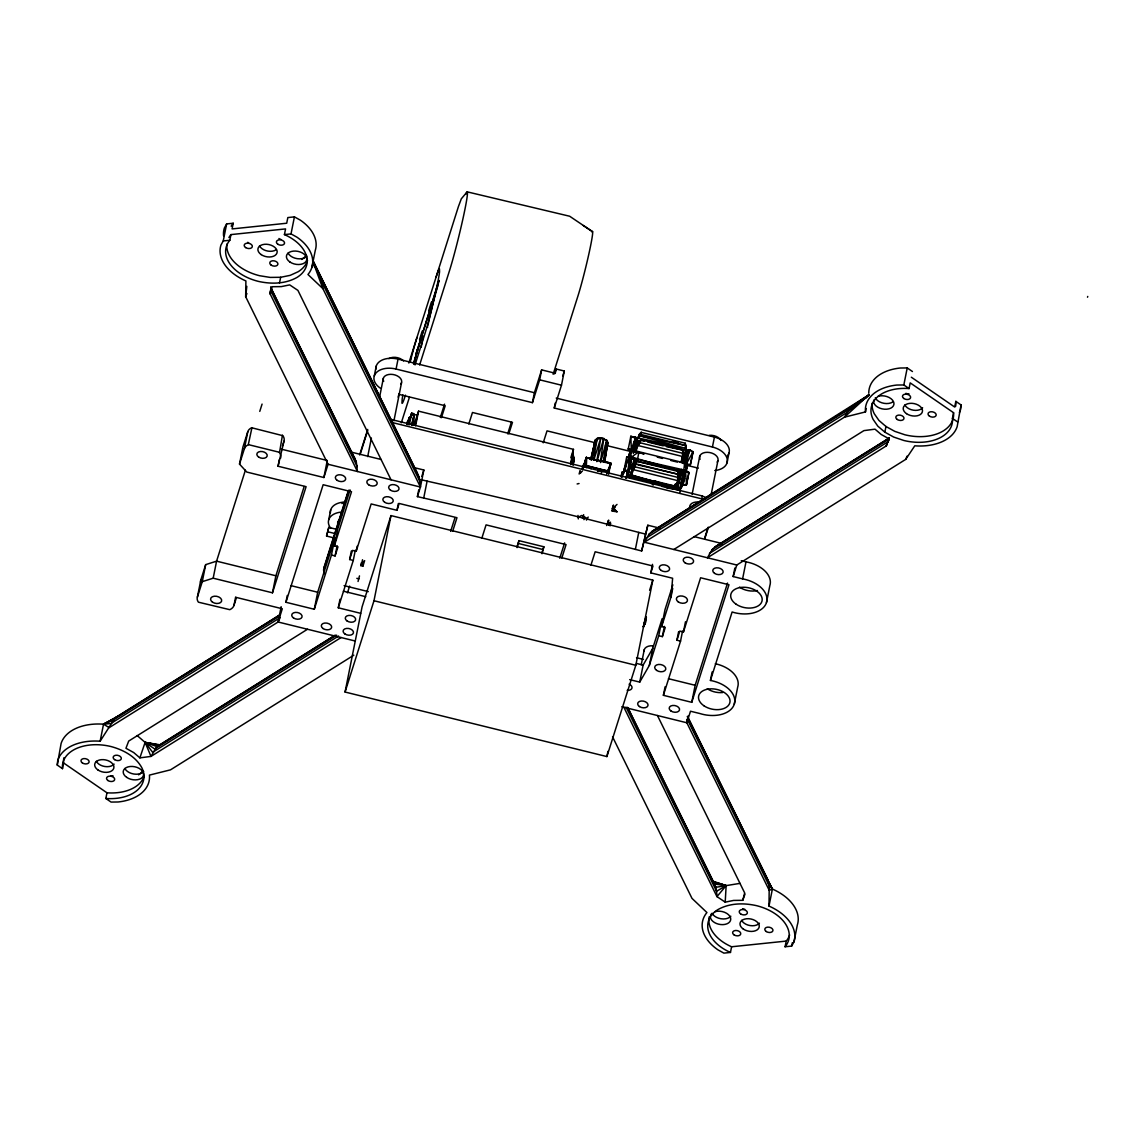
<?xml version="1.0" encoding="UTF-8"?>
<svg xmlns="http://www.w3.org/2000/svg" width="1145" height="1145" viewBox="0 0 1145 1145"><rect width="100%" height="100%" fill="white"/><g stroke="black" fill="none" stroke-linecap="round" stroke-linejoin="round"><path stroke-width="1.5" d="M612.546 736.793L691.995 898.381L706.923 912.536A46.888 29.827 11.3 0 0 717.944 949.849L723.883 953.127L730.467 952.44A41.263 26.249 11.3 0 1 717.829 909.645C729.522 903.004 743.606 902.775 756.444 905.638A41.263 26.249 11.3 0 1 785.084 946.758L791.653 946.085L793.957 941.949A46.888 29.827 11.3 0 0 768.996 906.081L769.225 885.829L767.264 878.558L687.93 717.199M323.92 573.845L324.035 567.333L348.309 490.718M612.317 508.523L612.231 511.099L617.012 511.801L613.248 507.893L613.419 505.031L612.317 508.523L617.012 511.801M628.276 457.456L630.466 451.702L634.13 450.5L638.896 451.717L637.25 461.378L631.181 465.514L629.464 468.52M681.933 461.965L685.612 450.099L685.254 443.229L641.186 432.366L638.252 437.233L633.815 451.073M413.688 425.425L414.189 414.905L417.453 414.633L415.807 422.834M632.956 451.645L635.704 437.318L630.594 437.161L630.852 436.345L635.704 437.318L633.843 444.002L635.389 439.007L638.223 437.991L639.525 434.127L686.084 445.605L685.297 448.454L686.671 450.758L682.95 462.566M744.98 894.116L742.761 900.313L733.601 900.428L725.214 902.145L726.145 885.615L713.535 881.392M679.643 482.603L678.312 469.708L677.511 471.296L679.93 478.41L677.482 489.774M608.424 523.322L608.653 520.102L606.621 525.541M573.13 465.199L574.26 458.129L573.373 455.81L571.269 464.226M684.595 478.138L682.964 484.807L679.658 489.903L677.897 489.731L677.854 486.768L654.496 481L654.038 483.033L654.11 482.202L642.545 479.197M629.664 679.629L639.74 682.105L649.344 665.402L658.733 635.733L662.368 636.62L665.259 627.489L661.624 626.601L671.027 596.931L672.63 578.254L650.804 572.872L652.507 564.356M644.034 453.878L638.996 452.633L638.896 451.717L630.466 451.702L629.306 457.499L631.367 456.769L637.493 458.759L637.25 461.378L631.181 465.514L628.433 470.881L633.815 463.839M681.218 474.717L681.676 469.679L679.729 479.454M353.819 655.198L170.505 769.841L149.422 775.108A46.888 29.827 11.3 0 1 118.078 801.987L111.065 802.072L105.841 798.48A41.263 26.249 11.3 0 0 141.794 767.665C135.468 756.272 123.288 749.875 111.122 746.569A41.263 26.249 11.3 0 0 62.474 768.653L57.25 765.06L57.722 760.466A46.888 29.827 11.3 0 1 100.13 741.216L115.13 717.815L279.795 614.851M911.32 377.206L954.687 407.033L955.832 401.351L961.056 404.944L957.177 426.555A46.888 29.827 11.3 0 1 914.769 445.82L905.724 459.374L736.793 565.015L733.144 576.55L742.604 578.883A27.323 17.375 11.3 0 1 766.449 602.599A27.323 17.375 11.3 0 1 732.113 611.988L710.43 680.459A27.323 17.375 11.3 0 1 734.274 704.175A27.323 17.375 11.3 0 1 699.953 713.55L690.492 711.231L686.843 722.767L769.24 890.352L772.388 889.05A46.888 29.827 11.3 0 1 797.349 924.917L793.957 941.949M961.056 404.944L960.583 409.538A46.888 29.827 11.3 0 1 959.395 412.443M626.787 462.766L626.701 457.113L629.621 456.64L631.553 458.086L627.632 477.007L654.11 482.202L653.151 484.936L654.282 481.358L631.324 475.003L629.678 477.766L631.324 475.003L654.31 482.202L654.282 481.358L634.359 476.449M270.979 287.152L270.234 294.122L357.455 471.511L356.31 462.022L354.606 457.971L270.621 287.123M246.819 286.336L245.66 296.684L328.057 464.269L323.863 477.522L278.049 466.23L279.409 459.417M645.923 617.083L643.275 626.744L645.322 623.223L645.823 618.801M628.118 475.39L631.439 459.317L630.194 459.002L631.553 458.086L625.9 478.352L626.873 475.089L631.038 475.619L632.054 477.608L676.122 488.471L677.854 486.768L676.122 488.471L654.339 481.945L653.48 484.521M631.038 475.619L627.632 477.007L626.873 475.089L628.791 472.613L627.846 471.354L629.621 456.64L624.054 469.908L628.791 472.613L631.553 458.086M644.377 623.495L644.005 626.63L644.621 623.553M583.936 519.658L584.379 516.381M628.906 461.907L629.621 456.64M666.304 487.899L677.897 489.731L677.725 486.725L678.069 488.886L679.658 489.903L680.846 485.523L682.964 484.807L683.408 481.601M684.839 465.013L686.256 464.083L688.145 450.228L689.576 449.77L693.111 451.688L690.449 464.484L685.769 466.358M686.17 471.511L684.839 462.108L687.329 465.714L686.17 471.511L683.765 469.922L630.537 457.843L638.896 451.717L679.987 461.85L684.839 462.108L683.765 469.922L684.91 471.253M572.171 464.24L573.373 455.81M600.538 460.862L603.787 438.449L597.275 438.42L595.343 439.88L590.934 458.687M603.429 461.22L606.721 440.324L600.739 437.819L597.275 438.42L591.378 459.918M604.574 462.151L607.866 442.414L606.721 440.324L600.853 437.834L595.343 439.88L591.092 459.875M604.56 462.394L607.866 442.414L603.73 461.306M596.717 461.492L600.853 437.834L593.826 459.989M682.964 484.807L685.426 470.552L688.961 472.456L686.299 485.265L682.964 484.807L686.556 484.435L685.426 470.552L683.307 472.098L684.724 471.998L683.479 471.697L680.187 487.412L677.897 489.731M643.275 626.744L645.322 623.223L646.395 617.126M593.368 460.061L597.275 438.42M591.994 457.8L594.813 442.356L590.892 458.93M604.231 461.464L607.337 444.89M583.564 465.929L586.698 457.8L610.7 463.038L606.764 473.987M654.124 483.047L654.339 481.945L670.941 486.024M679.944 492.407L683.479 471.697M684.953 463.639L688.145 450.228L685.211 463.367L687.272 451.803L685.297 448.454M427.529 327.47L427.686 326.726M57.25 765.06L61.114 743.449A46.888 29.827 11.3 0 1 103.537 724.184L114.013 719.203M62.474 768.653L63.605 762.971A41.263 26.249 11.3 0 1 63.877 757.79M100.13 741.216L103.537 724.184L117.549 716.512L280.181 614.808M105.841 798.48L106.972 792.798A41.263 26.249 11.3 0 0 144.313 775.866M246.905 293.535L245.66 296.684L245.903 280.954A46.888 29.827 11.3 0 1 220.942 245.087L223.246 240.951L226.638 223.919L233.222 223.246L232.091 228.914L286.708 223.232L287.839 217.564L294.422 216.877L300.362 220.155A46.888 29.827 11.3 0 1 315.261 250.469L311.855 267.501M229.816 240.264L230.961 234.596L285.563 228.914L284.432 234.596A41.263 26.249 11.3 0 1 297.07 277.391C285.377 284.032 271.293 284.246 258.455 281.398A41.263 26.249 11.3 0 1 229.816 240.264L223.246 240.951M117.549 716.512L103.537 724.184L109.176 727.647L278.106 622.007L282.3 608.768L236.471 597.475L233.952 605.462A13.125 8.344 11.3 0 1 229.773 609.67L198.414 602.184A12.194 7.757 11.3 0 1 197.398 597.06L200.804 580.043L205.685 564.628L216.577 561.164L275.888 575.778L304.169 486.496M197.398 597.06L202.279 581.66L205.685 564.628M202.279 581.66L213.185 578.196L216.577 561.164L245.402 470.194M213.185 578.196L272.481 592.809L306.101 486.668L246.79 472.055L239.505 464.111L242.912 447.08L247.792 431.679A12.194 7.757 11.3 0 1 251.671 427.758L282.887 435.701A13.125 8.344 11.3 0 1 283.974 441.211L278.049 466.23M239.505 464.111L244.386 448.697L247.792 431.679M279.509 282.958L280.654 277.29L290.2 275.344L298.201 271.709A41.263 26.249 11.3 0 0 307.533 260.473M244.386 448.697A12.194 7.757 11.3 0 1 248.265 444.79L251.957 427.643M659.792 528.174L647.827 525.226L641.658 550.988L601.082 540.512A3461.85 2202.007 11.3 0 0 458.258 505.933L417.395 496.629L420.43 487.04L322.904 288.654L307.962 274.499A46.888 29.827 11.3 0 0 296.956 237.187L291.016 233.909L294.422 216.877M233.952 605.462L235.655 596.946M280.568 458.229A13.125 8.344 11.3 0 0 279.48 452.719L282.457 435.157M272.481 592.809L275.888 575.778M355.079 640.985L278.106 622.007L281.155 606.693M314.288 609.269L317.68 592.237L334.855 538.021L331.449 555.053L314.288 609.269L285.921 602.27L287.28 595.457M323.863 477.522L327.27 460.49L281.441 449.198M328.729 519.773L330.705 509.84M334.154 537.935L326.554 536.06L328.787 527.387L337.074 529.434M326.554 536.06L328.787 527.387M323.749 573.702L324.035 567.333M331.449 555.053L335.084 555.955L337.975 546.823L334.34 545.922L337.746 528.904L350.084 489.931M335.084 555.955L337.131 545.736M374.272 375.975L376.247 366.042M367.702 456.597L371.409 438.02M379.553 397.286L383.36 378.208M360.646 613.319L338.276 607.795L339.979 599.279M355.308 550.215L353.275 560.435L349.64 559.533L351.343 551.031M349.64 559.533L352.531 550.401L356.167 551.303L357.183 546.194M380.226 388.098A18.749 11.922 11.3 0 1 375.818 373.17A18.749 11.922 11.3 0 1 396.07 369.048L398.045 359.115L534.414 392.721L541.642 369.892L555.282 373.256L556.126 369.005L564.313 371.023L561.479 385.207L554.252 408.035L712.433 447.022A18.749 11.922 11.3 0 1 727.318 459.818A18.749 11.922 11.3 0 1 714.781 470.566M360.847 565.63L361.863 562.925L364.654 560.649L362.908 566.145L360.847 565.63L361.434 562.667M358.056 581.503L359.487 575.878M393.923 420.845L401.537 382.702M345.06 692.038L362.078 606.893L390.989 515.593L652.822 580.129L635.804 665.274L606.893 756.573L345.06 692.038L373.986 600.739L390.989 515.593M407.105 424.265L409.266 417.453L411.556 416.021M407.949 424.008L409.266 417.453L407.105 423.908M409.38 424.809L411.713 413.159L414.204 413.774L411.871 425.425M356.167 551.303L371.166 503.943L396.986 510.312L398.345 503.499M415.621 425.783L418.555 411.155L573.473 449.341L570.553 463.968M417.395 496.629L418.755 489.817M328.057 464.269L420.43 487.04L423.836 470.008L413.574 467.475M423.693 498.175L427.099 481.143L420.802 479.598M396.07 369.048L532.425 402.654L534.414 392.721M532.425 402.654L539.667 379.825L541.642 369.892M517.082 547.611L518.957 540.64L543.861 546.78L541.986 553.736M554.252 408.035L555.239 403.069M570.825 464.598L573.158 452.948L572.028 456.197M572.944 464.684L574.26 458.129M621.248 477.064L622.293 471.869L623.123 472.069L622.078 477.265M624.054 469.908L626.701 457.113M634.502 437.819L630.852 436.345L628.204 449.141L630.666 450.944L631.396 452.991M676.394 487.255L679.028 477.823L677.854 474.187L635.947 463.854L632.97 466.459L630.322 475.891M681.719 461.521L683.851 453.692L682.678 450.057L640.756 439.737L637.779 442.342L635.146 451.774M635.361 549.443L638.753 532.411L604.474 523.494A3461.85 2202.007 11.3 0 0 461.664 488.901L427.099 481.143M641.658 550.988L647.827 525.226M606.893 756.573L607.938 751.363M641.229 664.873L644.263 649.659M639.74 682.105L643.132 665.073L652.736 648.371L662.139 618.701L658.733 635.733M649.344 665.402L652.736 648.371M686.299 485.265L688.961 472.456L685.426 470.552L680.846 485.523M692.839 452.504L690.449 464.484L686.256 464.083L689.576 449.77L692.839 452.504L693.111 451.688L686.256 464.083M661.624 626.601L665.03 609.569L672.859 584.837M662.368 636.62L664.415 626.401M671.027 596.931L672.73 588.415M692.11 494.354L699.738 456.197M391.547 422.376L701.77 498.848L702.329 496L389.486 419.07M712.433 447.022L714.423 437.089L556.241 398.102M682.592 630.895L680.559 641.1L676.91 640.212L679.815 631.081L683.45 631.983L700.611 577.767L728.979 584.751L691.752 702.314L663.384 695.316L665.088 686.8M676.91 640.212L678.613 631.697M683.45 631.983L685.483 621.764M710.988 495.37L717.915 460.676M727.003 462.923L728.993 452.991M621.835 706.737L686.843 722.767L688.202 715.954M691.752 702.314L695.158 685.283L727.519 583.063M710.43 680.459L712.133 671.943M733.144 576.55L734.847 568.049M742.604 578.883L745.996 561.851L741.273 560.692M734.274 704.175L737.681 687.157A27.323 17.375 11.3 0 0 715.31 663.728M766.449 602.599L769.855 585.582A27.323 17.375 11.3 0 0 745.996 561.851M730.467 952.44L731.598 946.772A41.263 26.249 11.3 0 1 709.199 916.859M736.793 565.015L644.42 542.243L844.395 417.195L865.477 411.914L866.164 408.507M768.996 906.081L772.388 889.05L765.39 876.197L772.388 889.05L769.225 885.829L687.444 719.461M884.842 432.166L877.814 426.14L873.105 419.371A41.263 26.249 11.3 0 1 909.058 388.556L910.189 382.874L953.556 412.701L952.425 418.383A41.263 26.249 11.3 0 1 903.777 440.467L893.687 437.061L884.842 432.166L885.972 426.498L878.959 420.458L874.236 413.688A41.263 26.249 11.3 0 1 872.161 403.183M785.084 946.758L786.214 941.09A41.263 26.249 11.3 0 0 789.635 934.921M791.653 946.085L792.34 942.678M909.058 388.556L903.834 384.963L907.226 367.931L900.228 368.017A46.888 29.827 11.3 0 0 868.783 393.308M626.873 475.089L627.532 471.869M682.177 484.163L681.461 487.641L680.187 487.412M362.536 559.748L361.863 562.925L362.908 566.145M591.879 459.446L586.312 457.327L584.05 467.074M688.803 453.091L689.576 449.77L687.272 451.803L683.522 463.625M686.528 469.192L687.329 465.714L685.211 464.484M685.783 446.579L685.612 450.099L686.671 450.758L682.692 462.437M410.883 416.522L411.713 413.159L408.049 424.709M410.11 362.292L410.983 358.872M742.761 900.313L744.665 892.914L657.445 715.51M413.488 363.452L438.893 280.41M413.832 363.609L417.81 348.681L415.721 354.821L439.251 280.511M341.425 515.35L342.985 509.411M633.328 453.534L634.13 450.5L637.135 451.86M411.542 424.924L414.189 414.905L412.715 415.306M600.51 462.594L606.721 440.324M635.575 451.431L638.452 441.111L641.057 440.396L644.449 441.226M583.893 465.829L586.312 457.327L583.678 465.586M409.795 419.8L411.713 413.159M583.979 465.428L586.312 457.327M609.755 466.273L610.7 463.038L586.698 457.8L584.751 464.197L583.263 465.214L582.147 468.448M632.77 450.157L636.219 438.349L638.252 437.233M630.509 476.377L633.872 464.942L636.234 464.512L635.947 463.854L630.995 476.048M684.223 458.286L685.726 453.162M596.917 461.535L603.787 438.449M653.537 484.206L654.496 481L666.275 484.936M622.179 475.218L623.123 472.069L621.205 476.42M623.538 473.329L625.556 466.731M628.591 456.841L630.609 450.243M680.516 472.67L681.533 469.378M683.579 462.809L687.143 451.302L688.188 450.93L688.517 452.103L687.143 451.302L683.293 462.952M676.037 484.492L674.977 487.87L676.137 484.607M259.772 411.384L262.076 404.085M282.457 446.006L283.974 441.211M285.921 602.27L323.148 484.721L351.515 491.72L334.34 545.922M359.63 454.951L367.717 429.418M323.462 570.181L348.81 490.146M360.145 454.393L367.688 430.549M332.308 544.734L333.796 540.025M398.074 397.086L399.147 393.68M408.851 363.065L458.415 206.587L461.32 198.801L466.688 192.417M419.557 339.507L422.247 331.005M428.717 310.596L431.407 302.094M415.034 364.911L424.609 334.669A38.114 2.047 -76.2 0 0 431.379 310.266L436.903 286.579A38.128 2.047 -76.2 0 0 439.551 271.837L439.48 268.903A38.128 2.047 -76.2 0 0 436.13 277.033M338.276 607.795L353.275 560.435M347.465 592.881L349.611 586.068M401.322 422.791L409.409 397.272M419.642 364.954L449.269 271.408A46.029 2.476 -76.2 0 0 463.754 215.031A46.029 2.476 -76.2 0 0 465.8 194.264M414.29 424.595L418.555 411.155M396.986 510.312L399.147 503.456L456.969 517.712L452.719 531.151M421.818 476.406L423.836 470.008M440.324 417.481L444.546 404.156M441.426 417.682L445.205 405.759L399.09 394.395M468.82 424.022L472.47 412.486L512.473 422.348L508.824 433.883M450.658 531.352L454.98 517.712M507.679 433.84L511.328 422.305M481.802 538.322L486.067 524.882L566.059 544.605L561.809 558.044M553.149 374.286L577.839 296.326A37.47 2.018 -76.2 0 0 589.031 253.217A37.47 2.018 -76.2 0 0 592.037 231.963M554.581 373.885L556.126 369.005M562.767 375.903L564.313 371.023M543.245 442.786L547.024 430.863L595.171 442.729M517.211 546.136L518.957 540.64M570.811 457.742L573.473 449.341M572.099 456.297L573.158 452.948M542.115 552.276L543.861 546.78M573.015 463.797L574.089 460.404M559.762 558.245L564.614 542.902M601.225 473.085L602.256 469.822L607.68 470.953L608.668 474.288L610.7 463.038M608.482 472.069L610.571 463.682L586.698 457.8L586.312 467.561L584.751 464.197L591.135 468.749M590.906 565.215L595.157 551.775L652.979 566.016L650.804 572.872M620.876 476.349L622.293 471.869M622.365 475.862L625.585 465.729M628.261 457.284L630.394 450.529M617.012 504.43L613.248 507.893L612.231 511.099L615.366 506.863M634.716 452.017L637.779 442.342M635.818 451.917L637.908 445.319L640.155 442.8L640.756 439.737L641.057 440.396M632.341 465.228L634.402 458.716M633.371 464.813L634.917 459.932L638.266 460.762M629.893 476.148L632.97 466.459M638.896 451.717L638.638 452.547L643.805 453.878M632.054 477.608L631.324 475.003L632.054 477.608L654.11 482.202L652.292 484.65M684.996 444.06L685.254 443.229L685.927 445.92M681.16 461.32L682.735 456.368L682.678 450.057L666.519 446.664M681.805 460.147L683.851 453.692L681.991 458.458M673.976 487.756L675.006 484.507M675.006 487.355L676.037 484.092M678.613 475.962L680.159 471.082L676.809 470.266M675.822 487.097L677.912 480.499L677.854 474.187L637.937 464.927M675.965 487.498L679.028 477.823L675.307 487.355M676.122 488.471L677.854 486.768L654.382 482.217M679.4 480.184L681.389 473.873L681.203 470.466M677.225 487.355L678.727 482.617M649.601 590.276L652.822 580.129M704.647 538.164L708.054 527.373M704.619 539.295L708.383 527.373M663.384 695.316L680.559 641.1M1087.507 297.228L1087.75 296.44M623.724 473.157L625.914 466.373M628.662 457.914L630.308 452.833M632.369 450.2L636.219 438.349L635.246 437.605L635.389 439.007M635.131 451.244L638.452 441.111M682.849 461.507L685.626 453.105M630.136 476.191L633.872 464.942M307.49 629.263L128.684 741.073L125.95 748.272L133.722 752.566L139.89 757.861L145.1 742.389L137.128 735.534M630.666 450.944L635.704 437.318M675.307 484.135L674.162 487.484L675.421 484.521M673.818 549.5L863.917 430.62L875.009 429.16L881.178 434.47L888.949 438.75L886.216 445.949L707.41 557.772L712.061 549.714L715.138 546.838L889.15 438.02M889.221 437.748L886.216 445.949L888.949 438.75M608.338 471.139L611.001 464.169L607.68 470.953L602.356 471.511L602.256 469.822L586.455 465.657L607.68 470.953M336.702 529.348L338.405 525.097M905.724 459.374L907.04 456.154M582.261 517.855L583.649 514.663M278.106 622.007L280.124 617.656L110.836 723.54L103.537 724.184L112.854 720.205L279.752 615.824M644.42 542.243L649.072 534.185L652.149 531.309L868.883 394.896L865.491 398.489M226.638 223.919L224.348 228.055A46.888 29.827 11.3 0 0 223.561 235.827M586.483 520.116L588.186 517.053M630.351 461.292L632.069 458.272M630.179 462.136L632.756 457.614M889.221 439.608L887.876 441.841L709.442 553.421M639.168 451.788L638.996 452.633M610.514 522.163L608.31 524.94L610.772 523.465M740.056 883.368L726.145 885.615L716.97 896.621L725.214 902.145M580.501 473.3L580.071 470.667L579.112 473.987L582.39 471.082M649.072 534.185L848.073 409.738L868.883 394.896L844.395 417.195L850.349 407.362L868.883 394.896L859.322 402.596M631.181 465.514L637.421 460.519L632.126 458.086L631.367 456.769L630.466 451.702L634.13 450.5M868.883 394.896L846.055 413.073L646.453 537.892M335.227 635.103L156.951 746.583L150.983 756.416L139.89 757.861M341.081 637.536L150.983 756.416L145.1 742.389L156.951 746.583L159.37 745.28L334.125 635.99M336.644 635.16L154.661 748.959L145.1 742.389L160.143 744.837M338.577 636.019L152.643 752.294L145.1 742.389L157.223 744.751M652.149 531.309L852.767 406.06M715.138 546.838L888.577 438.578M712.061 549.714L888.391 439.437M700.196 856.174L712.734 881.679L726.145 885.615L716.57 891.297L716.97 896.621L623.853 707.238M578.497 517.154L581.603 515.479L586.727 518.184M103.537 724.184L108.231 722.481M597.504 471.354L602.256 469.822M655.541 529.405L657.874 528.847M718.516 544.92L722.037 544.09M577.123 483.963L579.041 483.519M686.084 445.605L639.153 435.63L638.223 437.991L635.246 437.605M626.029 707.138L716.57 891.297L715.897 887.303L712.734 881.679L726.145 885.615L715.897 887.303L627.403 707.295M284.432 234.596L291.016 233.909M731.598 946.772L786.214 941.09M280.654 277.29L270.206 277.419L259.586 275.716A41.263 26.249 11.3 0 1 226.839 244.114M903.834 384.963L896.821 385.049A46.888 29.827 11.3 0 0 865.477 411.914M701.77 498.848L704.733 498.934M679.672 469.765L683.765 469.922L677.797 470.323L637.25 461.378L677.511 471.296L677.797 470.323L637.493 458.759M586.068 458.014L588.573 458.172M661.824 486.468L677.582 487.656L674.262 486.84M644.22 623.138L645.322 623.223M726.145 885.615L714.594 884.04L628.09 708.082M676.981 474.56L678.627 474.817M679.729 469.951L683.98 470.652M145.1 742.389L159.37 745.28M467.26 191.873L569.652 216.233L592.638 231.734M539.667 379.825L561.479 385.207M673.131 441.126L678.212 442.385M647.841 442.07L663.127 445.834M657.259 457.141L662.483 458.429M670.798 460.476L677.582 462.151M605.476 445.262L629.55 451.202M688.016 465.614L698.336 468.148M632.312 476.778L676.38 487.641M350.284 451.874L381.07 459.474M694.013 536.604L721.379 543.36M638.753 532.411L645.05 533.956M248.565 444.675L279.051 452.189M518.384 543.474L543.288 549.614M327.899 531.795L334.54 533.427M356.825 578.339L358.9 578.855M344.087 585.639L368.304 591.607M636.52 657.717L643.447 659.434M343.4 591.192L365.77 596.702M636.42 663.427L643.132 665.073M373.986 600.739L635.804 665.274M290.987 585.653L317.68 592.237M668.451 678.699L695.158 685.283M632.126 458.086L637.264 459.374M685.612 450.099L638.223 437.991L685.383 448.282L639.153 435.63M679.429 461.707L682.592 463.167M631.31 450.228L628.204 449.141L628.462 448.31L631.31 450.228L630.852 436.345M702.329 496L706.451 497.846M885.972 426.498L894.832 431.379L904.908 434.785A41.263 26.249 11.3 0 0 953.556 412.701M627.846 471.354L624.311 469.092L627.474 472.427M583.306 225.508L592.351 231.562M907.226 367.931L912.45 371.524M952.425 418.383L957.649 421.975M63.605 762.971L106.972 792.798M686.227 471.482L688.689 473.286M686.728 449.756L688.188 450.93M415.263 470.18L419.285 477.551L420.43 487.04M352.274 454.651L354.606 457.971M768.653 883.382L772.388 889.05L687.272 716.484M687.916 718.631L699.667 742.504M705.921 755.242L709.828 763.2M711.403 766.377L731.741 807.769M735.662 815.727L741.917 828.45M745.824 836.408L763.829 873.02M628.09 709.499L629.65 712.691M633.571 720.663L651.591 757.332M655.512 765.304L661.781 778.056M668.05 790.809L683.737 822.697M685.297 825.874L691.566 838.641M417.596 473.486L312.843 260.459L419.285 477.551M320.629 277.705L319.054 274.499L322.232 280.124L322.904 288.654L312.585 260.745M324.579 285.72L348.237 333.839M349.812 337.045L356.124 349.883M362.421 362.707L381.357 401.208M385.292 409.223L389.243 417.252M395.54 430.076L414.476 468.577M420.258 482.145L322.904 284.117L312.728 260.602M391.046 479.798L297.929 290.401L289.685 284.89L281.298 286.608L272.138 286.722L270.234 294.122L270.234 291.102M271.15 288.812L356.31 462.022M271.909 291.188L278.221 304.012M284.518 316.836L305.787 360.102M309.722 368.117L313.673 376.132M317.609 384.133L333.367 416.193M334.941 419.399L341.239 432.209M345.189 440.224L349.125 448.239M271.022 291.188L357.269 466.616M607.88 521.29L610.099 525.841M313.472 262.119L318.353 272.954M684.839 462.108L686.07 465.457M312.971 262.176L314.574 266.885M677.683 470.452L679.93 478.41M578.039 515.45L578.297 518.914M679.171 474.116L679.371 477.522M686.714 719.489L686.843 722.767M613.248 507.893L613.291 509.224M583.263 465.214L583.32 468.377M629.135 684.166A5.253 3.335 11.3 0 1 631.925 688.174A5.253 3.335 11.3 0 1 627.174 690.335M200.804 583.106A12.194 7.757 11.3 0 1 200.804 580.043M757.432 590.519A15.944 10.133 11.3 0 1 739.47 587.142M722.753 692.525A15.944 10.133 11.3 0 1 707.295 688.717M341.997 503.585A9.375 5.968 11.3 0 1 345.16 501.61M388.885 358.628A9.375 5.968 11.3 0 1 403.555 360.976M709.242 435.343A9.375 5.968 11.3 0 1 721.006 440.496M405.459 395.154A38.114 2.047 -76.2 0 1 401.967 403.14L402.124 399.548A38.114 2.047 -76.2 0 1 402.854 394.882M410.998 358.786A38.114 2.047 -76.2 0 1 416.98 337.474M427.958 325.323A31.888 1.717 -76.2 0 1 437.834 285.821M413.86 364.239A31.888 1.717 -76.2 0 1 421.775 337.088A31.888 1.717 -76.2 0 1 421.174 347.264M375.932 369.148A18.749 11.922 11.3 0 1 398.045 359.115M714.423 437.089A18.749 11.922 11.3 0 1 727.433 455.782M330.39 512.946A18.749 11.922 11.3 0 1 342.927 502.197M330.662 528.16A18.749 11.922 11.3 0 1 340.952 512.13M383.675 381.371A9.375 5.968 11.3 0 1 393.05 374.501A9.375 5.968 11.3 0 1 400.764 384.09M338.133 525.169A9.375 5.968 11.3 0 1 339.936 519.458M700.039 459.345A9.375 5.968 11.3 0 1 709.428 452.49A9.375 5.968 11.3 0 1 717.142 462.079M644.105 651.219A9.375 5.968 11.3 0 1 652.75 645.809M689.648 507.421A9.375 5.968 11.3 0 1 698.293 502.011M908.987 393.837A4.122 2.619 11.3 0 1 905.881 393.336M922.641 407.792A9.747 6.197 11.3 0 1 913.366 410.196A9.747 6.197 11.3 0 1 904.865 404.958M955.832 401.351A41.263 26.249 11.3 0 1 955.56 406.532M892.57 402.11A10.319 6.555 11.3 0 1 875.252 397.83M878.1 396.327A10.319 6.555 11.3 0 1 893.429 401.509A10.319 6.555 11.3 0 1 884.441 409.209A10.319 6.555 11.3 0 1 873.764 400.049M113.069 775.838A4.122 2.619 11.3 0 1 110.965 775.68M114.085 764.116A9.747 6.197 11.3 0 1 104.81 766.506A9.747 6.197 11.3 0 1 96.309 761.268M143.154 770.671A41.263 26.249 11.3 0 1 138.602 774.836M143.683 771.501A10.319 6.555 11.3 0 1 133.865 774.034A10.319 6.555 11.3 0 1 124.877 768.495M744.722 909.23A4.122 2.619 11.3 0 1 742.647 908.715M759.407 923.171A9.747 6.197 11.3 0 1 750.132 925.575A9.747 6.197 11.3 0 1 741.645 920.337M730.825 916.229A10.319 6.555 11.3 0 1 721.006 918.762A10.319 6.555 11.3 0 1 712.018 913.223M714.881 911.721A10.319 6.555 11.3 0 1 729.866 916.315A10.319 6.555 11.3 0 1 722.967 924.63A10.319 6.555 11.3 0 1 710.372 917.145M710.544 915.428A10.319 6.555 11.3 0 1 711.389 913.896M248.622 242.697A4.122 2.619 11.3 0 1 247.606 242.368M280.811 239.348A4.122 2.619 11.3 0 1 278.922 238.518M275.916 249.925A9.747 6.197 11.3 0 1 259.543 245.889M306.388 255.278A41.263 26.249 11.3 0 1 301.822 259.457M231.175 226.209A41.263 26.249 11.3 0 1 233.222 223.246M228.914 237.559A41.263 26.249 11.3 0 1 230.961 234.596M306.903 256.108A10.319 6.555 11.3 0 1 297.099 258.655A10.319 6.555 11.3 0 1 288.111 253.117M407.777 420.931L406.69 424.337L407.777 420.931M641.186 432.366L639.368 434.442L641.186 432.366M640.155 442.8L637.192 445.319L683.25 456.669L682.062 453.134L640.155 442.8M635.332 466.917L632.369 469.436L678.441 480.8L677.239 477.25L635.332 466.917M678.269 601.912A5.625 3.578 11.3 0 0 687.386 600.953A5.625 3.578 11.3 0 0 680.144 595.972A5.625 3.578 11.3 0 0 678.269 601.912M656.586 670.383A5.625 3.578 11.3 0 0 665.703 669.439A5.625 3.578 11.3 0 0 658.461 664.458A5.625 3.578 11.3 0 0 656.586 670.383M212.455 602.127A5.625 3.578 11.3 0 0 221.586 601.182A5.625 3.578 11.3 0 0 214.344 596.202A5.625 3.578 11.3 0 0 212.455 602.127M684.982 562.753A5.253 3.335 11.3 0 0 693.498 561.866A5.253 3.335 11.3 0 0 686.742 557.214A5.253 3.335 11.3 0 0 684.982 562.753M661.008 570.367A5.253 3.335 11.3 0 0 669.524 569.48A5.253 3.335 11.3 0 0 662.755 564.843A5.253 3.335 11.3 0 0 661.008 570.367M639.44 706.551A5.253 3.335 11.3 0 0 647.956 705.663A5.253 3.335 11.3 0 0 641.2 701.012A5.253 3.335 11.3 0 0 639.44 706.551M384.634 502.254A5.253 3.335 11.3 0 0 393.15 501.367A5.253 3.335 11.3 0 0 386.395 496.715A5.253 3.335 11.3 0 0 384.634 502.254M390.431 490.146A5.253 3.335 11.3 0 0 398.947 489.258A5.253 3.335 11.3 0 0 392.191 484.607A5.253 3.335 11.3 0 0 390.431 490.146M368.618 484.764A5.253 3.335 11.3 0 0 377.12 483.877A5.253 3.335 11.3 0 0 370.365 479.225A5.253 3.335 11.3 0 0 368.618 484.764M258.613 457.041A5.253 3.335 11.3 0 0 267.128 456.154A5.253 3.335 11.3 0 0 260.359 451.502A5.253 3.335 11.3 0 0 258.613 457.041M347.049 620.948A5.253 3.335 11.3 0 0 355.565 620.06A5.253 3.335 11.3 0 0 348.796 615.409A5.253 3.335 11.3 0 0 347.049 620.948M344.888 633.944A5.253 3.335 11.3 0 0 353.404 633.056A5.253 3.335 11.3 0 0 346.634 628.405A5.253 3.335 11.3 0 0 344.888 633.944M323.076 628.562A5.253 3.335 11.3 0 0 331.578 627.675A5.253 3.335 11.3 0 0 324.822 623.037A5.253 3.335 11.3 0 0 323.076 628.562M714.552 573.359A5.253 3.335 11.3 0 0 723.067 572.471A5.253 3.335 11.3 0 0 716.312 567.82A5.253 3.335 11.3 0 0 714.552 573.359M670.97 711.002A5.253 3.335 11.3 0 0 679.472 710.115A5.253 3.335 11.3 0 0 672.716 705.463A5.253 3.335 11.3 0 0 670.97 711.002M337.088 480.313A5.253 3.335 11.3 0 0 345.604 479.426A5.253 3.335 11.3 0 0 338.848 474.789A5.253 3.335 11.3 0 0 337.088 480.313M293.506 617.957A5.253 3.335 11.3 0 0 302.008 617.069A5.253 3.335 11.3 0 0 295.253 612.418A5.253 3.335 11.3 0 0 293.506 617.957M736.063 604.174A15.944 10.133 11.3 0 0 761.897 601.483A15.944 10.133 11.3 0 0 741.387 587.371A15.944 10.133 11.3 0 0 736.063 604.174M703.889 705.749A15.944 10.133 11.3 0 0 729.737 703.059A15.944 10.133 11.3 0 0 709.213 688.947A15.944 10.133 11.3 0 0 703.889 705.749M903.863 398.517A4.122 2.619 11.3 0 0 910.547 397.83A4.122 2.619 11.3 0 0 905.237 394.166A4.122 2.619 11.3 0 0 903.863 398.517M929.425 416.107A4.122 2.619 11.3 0 0 936.123 415.406A4.122 2.619 11.3 0 0 930.799 411.756A4.122 2.619 11.3 0 0 929.425 416.107M897.222 419.456A4.122 2.619 11.3 0 0 903.92 418.755A4.122 2.619 11.3 0 0 898.61 415.105A4.122 2.619 11.3 0 0 897.222 419.456M906.511 413.66A9.747 6.197 11.3 0 0 922.312 412.014A9.747 6.197 11.3 0 0 909.76 403.369A9.747 6.197 11.3 0 0 906.511 413.66M107.931 780.518A4.122 2.619 11.3 0 0 114.614 779.831A4.122 2.619 11.3 0 0 109.305 776.167A4.122 2.619 11.3 0 0 107.931 780.518M82.368 762.928A4.122 2.619 11.3 0 0 89.052 762.241A4.122 2.619 11.3 0 0 83.742 758.591A4.122 2.619 11.3 0 0 82.368 762.928M114.557 759.593A4.122 2.619 11.3 0 0 121.255 758.892A4.122 2.619 11.3 0 0 115.931 755.242A4.122 2.619 11.3 0 0 114.557 759.593M97.955 769.97A9.747 6.197 11.3 0 0 113.756 768.324A9.747 6.197 11.3 0 0 101.204 759.693A9.747 6.197 11.3 0 0 97.955 769.97M126.68 777.369A10.319 6.555 11.3 0 0 143.397 775.637A10.319 6.555 11.3 0 0 130.115 766.506A10.319 6.555 11.3 0 0 126.68 777.369M766.205 931.5A4.122 2.619 11.3 0 0 772.889 930.799A4.122 2.619 11.3 0 0 767.579 927.149A4.122 2.619 11.3 0 0 766.205 931.5M734.002 934.835A4.122 2.619 11.3 0 0 740.686 934.148A4.122 2.619 11.3 0 0 735.376 930.499A4.122 2.619 11.3 0 0 734.002 934.835M740.629 913.91A4.122 2.619 11.3 0 0 747.313 913.209A4.122 2.619 11.3 0 0 742.003 909.559A4.122 2.619 11.3 0 0 740.629 913.91M743.277 929.039A9.747 6.197 11.3 0 0 759.092 927.393A9.747 6.197 11.3 0 0 746.526 918.762A9.747 6.197 11.3 0 0 743.277 929.039M245.588 247.549A4.122 2.619 11.3 0 0 252.272 246.848A4.122 2.619 11.3 0 0 246.962 243.198A4.122 2.619 11.3 0 0 245.588 247.549M277.791 244.2A4.122 2.619 11.3 0 0 284.475 243.499A4.122 2.619 11.3 0 0 279.165 239.849A4.122 2.619 11.3 0 0 277.791 244.2M271.165 265.139A4.122 2.619 11.3 0 0 277.849 264.438A4.122 2.619 11.3 0 0 272.539 260.788A4.122 2.619 11.3 0 0 271.165 265.139M261.174 254.591A9.747 6.197 11.3 0 0 276.99 252.945A9.747 6.197 11.3 0 0 264.438 244.314A9.747 6.197 11.3 0 0 261.174 254.591M289.9 261.99A10.319 6.555 11.3 0 0 306.631 260.244A10.319 6.555 11.3 0 0 293.349 251.113A10.319 6.555 11.3 0 0 289.9 261.99"/></g></svg>
